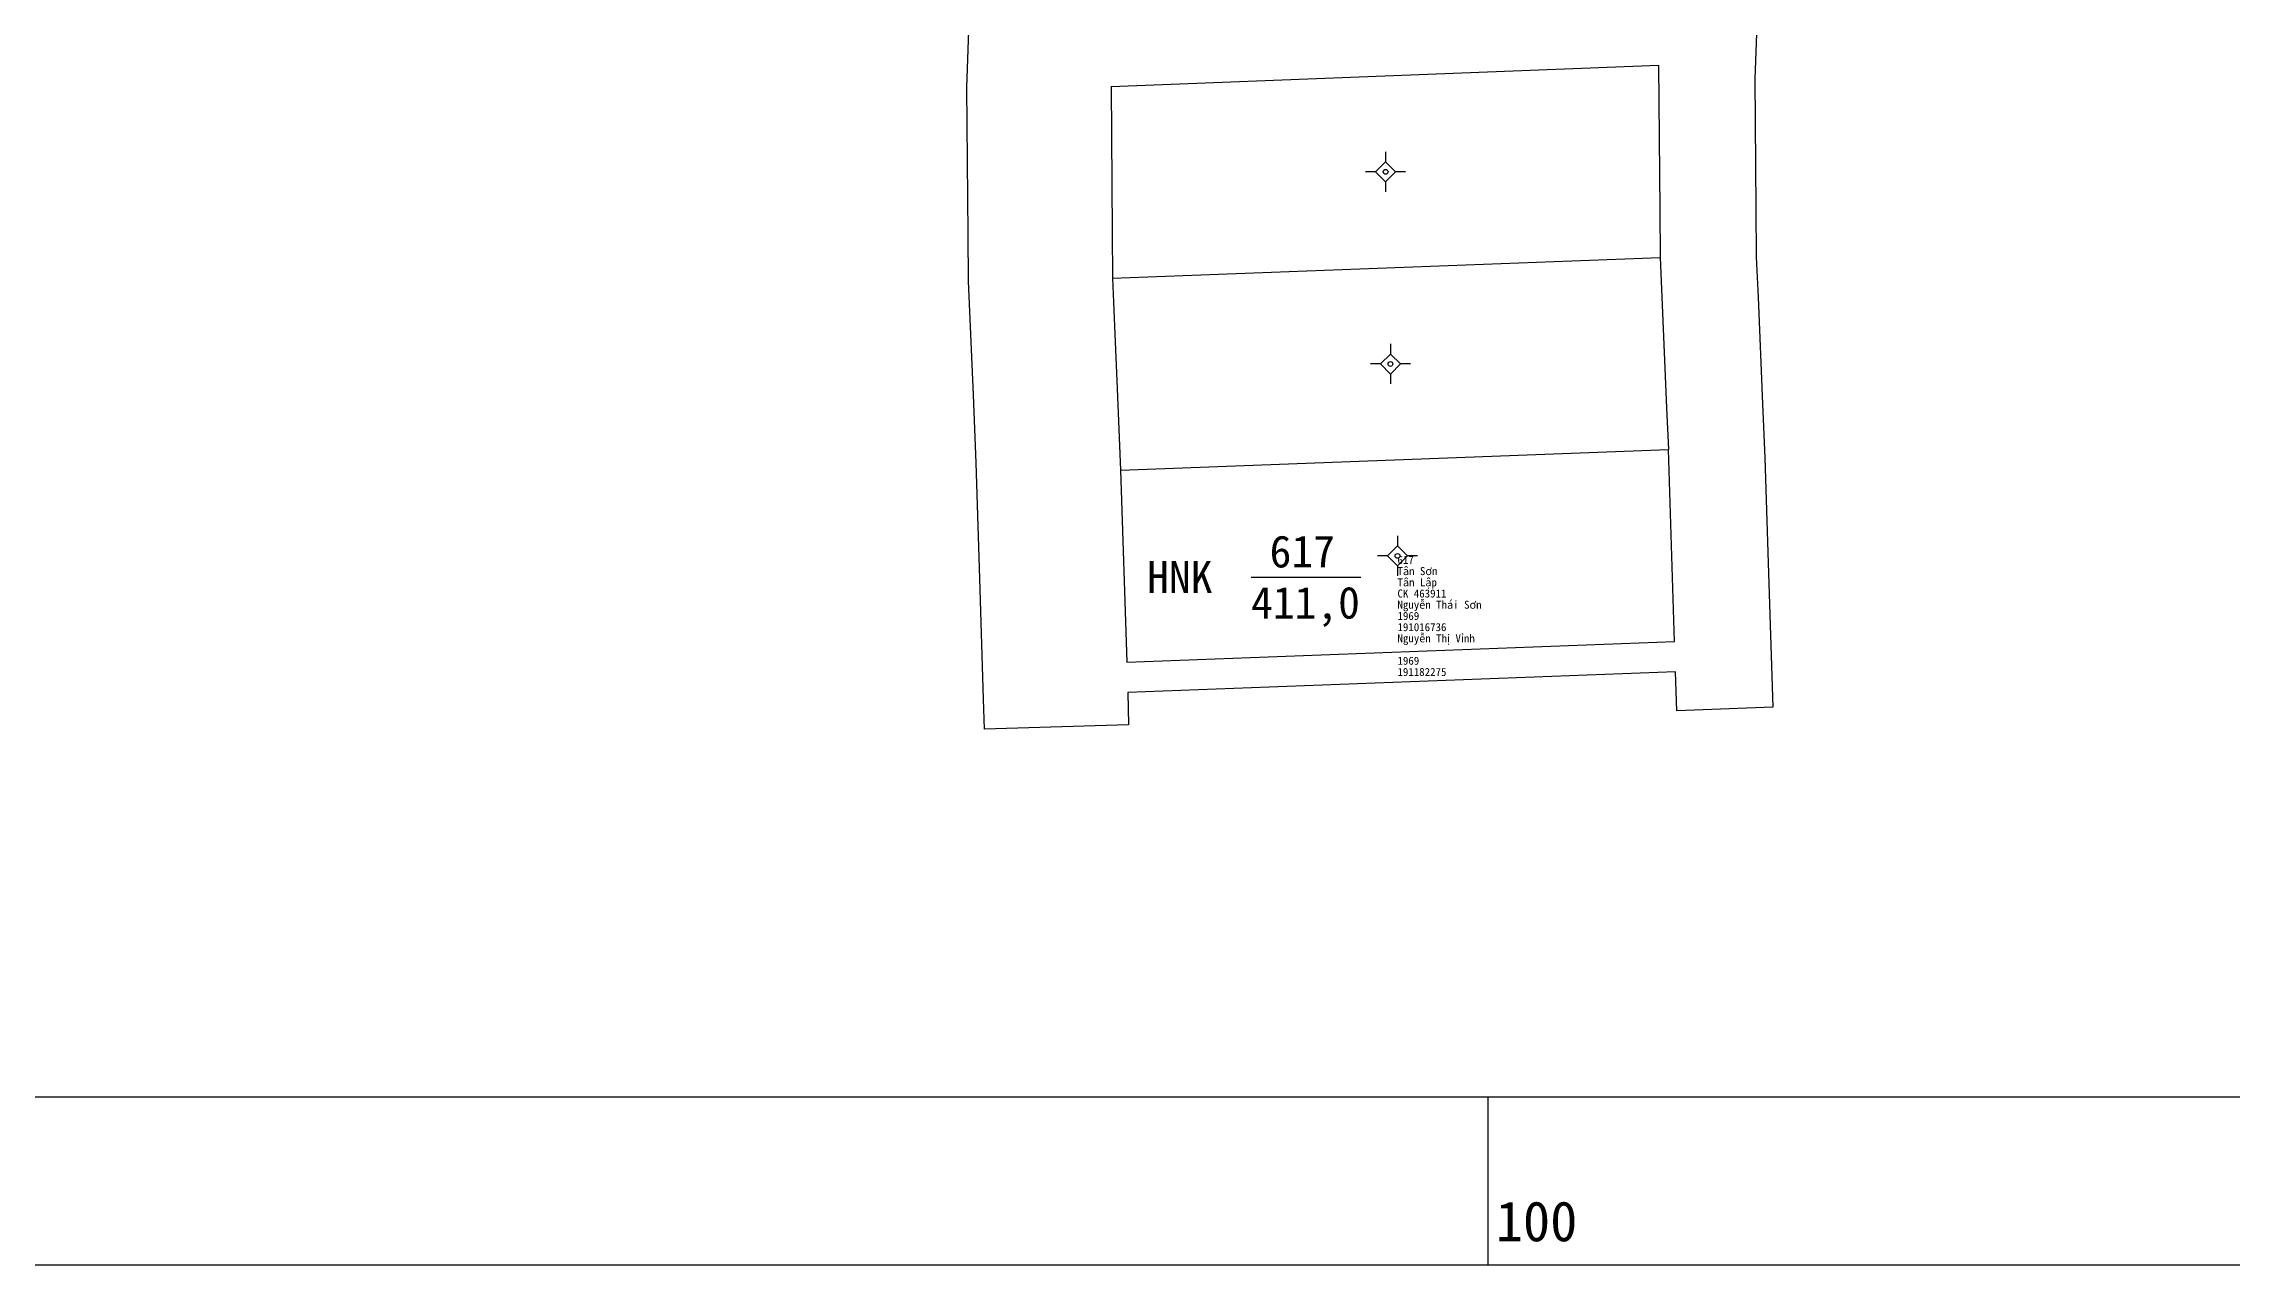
# Model space of a CAD drawing. Extents: x 547873 to 548420, y 1837499 to 1838051.
# Drawn here: x 548009.8 to 548146.5, y 1837499.4 to 1837575.7 of the extents above; entities that cross this region are included whole.
import ezdxf

# ---------------------------------------------------------------- set-up
doc = ezdxf.new("R2010")
doc.units = 0
for name, color, linetype in [('Level 10', 7, 'Continuous'), ('Level 11', 7, 'Continuous'), ('Level 13', 7, 'Continuous'), ('Level 15', 7, 'Continuous'), ('Level 2', 7, 'Continuous'), ('Level 23', 7, 'Continuous'), ('Level 4', 7, 'Continuous'), ('Level 63', 7, 'Continuous')]:
    doc.layers.add(name, color=color, linetype=linetype)

msp = doc.modelspace()

# ---------------------------------------------------------------- linework, layer by layer
at = {"layer": 'Level 10'}
for p, q in [((548076.46, 1837573.08), (548110.68, 1837574.4)), ((548076.55, 1837561.09), (548110.78, 1837562.38)), ((548077.06, 1837549.1), (548111.29, 1837550.39))]:
    msp.add_line(p, q, dxfattribs=at)
at = {"layer": 'Level 11'}
for p, q in [((548093.62, 1837568.36), (548092.99, 1837567.74)), ((548093.62, 1837568.99), (548093.62, 1837568.36)), ((548094.24, 1837567.74), (548093.62, 1837568.36)), ((548092.99, 1837567.74), (548092.37, 1837567.74)), ((548092.99, 1837567.74), (548093.62, 1837567.11)), ((548093.62, 1837567.11), (548094.24, 1837567.74)), ((548093.62, 1837567.11), (548093.62, 1837566.49)), ((548094.87, 1837567.74), (548094.24, 1837567.74)), ((548093.92, 1837556.36), (548093.3, 1837555.74)), ((548093.92, 1837556.99), (548093.92, 1837556.36)), ((548094.55, 1837555.74), (548093.92, 1837556.36)), ((548093.3, 1837555.74), (548092.67, 1837555.74)), ((548093.3, 1837555.74), (548093.92, 1837555.11)), ((548093.92, 1837555.11), (548094.55, 1837555.74)), ((548093.92, 1837555.11), (548093.92, 1837554.49)), ((548095.17, 1837555.74), (548094.55, 1837555.74)), ((548093.73, 1837543.75), (548093.11, 1837543.75)), ((548094.36, 1837544.38), (548093.73, 1837543.75)), ((548093.73, 1837543.75), (548094.36, 1837543.12)), ((548094.36, 1837545), (548094.36, 1837544.38)), ((548094.98, 1837543.75), (548094.36, 1837544.38)), ((548094.36, 1837543.12), (548094.98, 1837543.75)), ((548095.61, 1837543.75), (548094.98, 1837543.75)), ((548094.36, 1837543.12), (548094.36, 1837542.5))]:
    msp.add_line(p, q, dxfattribs=at)
for centre in [(548093.62, 1837567.74), (548093.92, 1837555.74), (548094.36, 1837543.75)]:
    msp.add_circle(centre, 0.15, dxfattribs=at)
at = {"layer": 'Level 13'}
msp.add_line((548085.21, 1837542.43), (548092.07, 1837542.43), dxfattribs=at)
at = {"layer": 'Level 23'}
for points in [[(548117.48, 1837594.89), (548116.69, 1837573.55), (548116.76, 1837565.44), (548116.78, 1837562.4), (548116.89, 1837559.92), (548117.17, 1837553.24), (548117.31, 1837549.88), (548117.52, 1837543.31), (548117.81, 1837534.3), (548111.82, 1837534.08), (548111.73, 1837536.5), (548077.5, 1837535.21), (548077.56, 1837533.19), (548068.56, 1837532.92), (548068.5, 1837534.81), (548068.27, 1837542.34), (548068.04, 1837549.56), (548067.86, 1837553.81), (548067.55, 1837560.91), (548067.53, 1837563.85), (548067.46, 1837573.01), (548068.02, 1837589.06)], [(548110.68, 1837574.4), (548110.76, 1837565.36), (548110.78, 1837562.38)], [(548076.46, 1837573.08), (548076.53, 1837563.98), (548076.55, 1837561.09)], [(548110.78, 1837562.38), (548110.97, 1837557.93), (548111.18, 1837552.99), (548111.29, 1837550.39)], [(548076.55, 1837561.09), (548076.68, 1837558.1), (548076.87, 1837553.71), (548077.06, 1837549.1)], [(548077.06, 1837549.1), (548077.44, 1837537.11), (548111.67, 1837538.4), (548111.29, 1837550.39)]]:
    msp.add_lwpolyline(points, dxfattribs=at)
at = {"layer": 'Level 63'}
msp.add_line((548100, 1837509.94), (548100, 1837499.44), dxfattribs=at)
for points in [[(547873.07, 1838025.96), (548419.85, 1838025.96), (548419.85, 1837499.44), (547873.07, 1837499.44), (547873.07, 1838025.96)], [(547883.57, 1838015.46), (548409.35, 1838015.46), (548409.35, 1837509.94), (547883.57, 1837509.94), (547883.57, 1838015.46)]]:
    msp.add_lwpolyline(points, dxfattribs=at)

# ---------------------------------------------------------------- texts
at = {"layer": 'Level 13'}
msp.add_text('617', height=2, dxfattribs=at).set_placement((548086.37, 1837543.03))
at = {"layer": 'Level 15'}
for s, p in [('617', (548094.36, 1837543.25)), ('Tân Sơn', (548094.36, 1837542.55)), ('Tân Lập', (548094.36, 1837541.85)), ('CK 463911', (548094.36, 1837541.15)), ('Nguyễn Thái Sơn', (548094.36, 1837540.45)), ('1969', (548094.36, 1837539.75)), ('191016736', (548094.36, 1837539.05)), ('Nguyễn Thị Vỉnh', (548094.36, 1837538.35)), ('1969', (548094.36, 1837536.95)), ('191182275', (548094.36, 1837536.25))]:
    msp.add_text(s, height=0.5, dxfattribs=at).set_placement(p)
at = {"layer": 'Level 2'}
msp.add_text('HNK', height=2, dxfattribs=at).set_placement((548078.72, 1837541.43))
at = {"layer": 'Level 4'}
msp.add_text('411,0', height=2, dxfattribs=at).set_placement((548085.21, 1837539.83))
at = {"layer": 'Level 63'}
msp.add_text('100', height=2.5, dxfattribs=at).set_placement((548100.5, 1837500.94))

doc.saveas('drawing.dxf')
